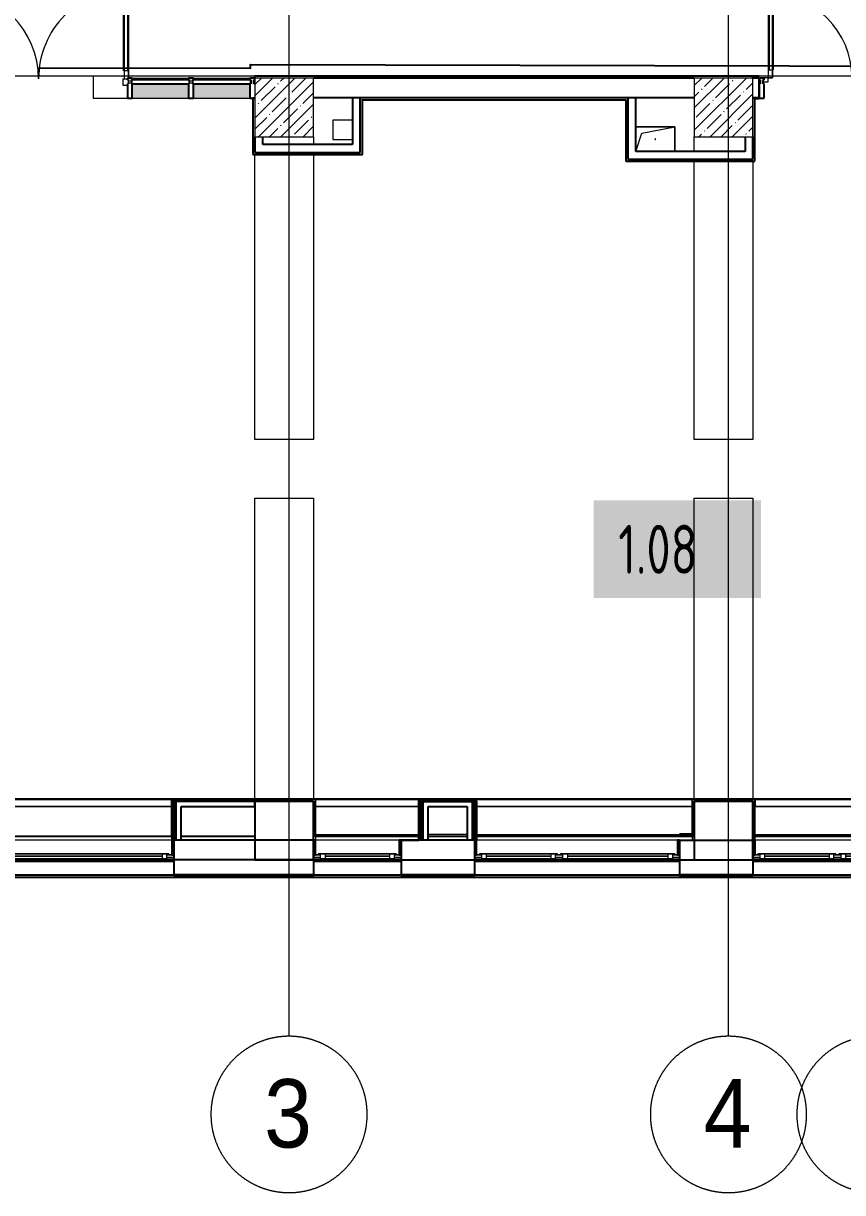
# Model space of a CAD drawing. Header units: millimetres. Extents: x 3914 to 443608, y -156176 to 78197.
# Drawn here: x 31546 to 39936, y -149619 to -137653 of the extents above; entities that cross this region are included whole.
import ezdxf

# ---------------------------------------------------------------- set-up
doc = ezdxf.new("R2010")
doc.units = ezdxf.units.MM
doc.linetypes.add('50_200_ШТРИХ_1Т_ш5_п1_п1_', pattern=[700, 500, -100, 0, -100])
for name, color, linetype, lineweight in [('A-DETL-GENF', 7, 'Continuous', 9), ('A-DOOR-1', 7, 'Continuous', 5), ('A-FLOR', 7, 'Continuous', 9), ('A-GENM', 7, 'Continuous', 9), ('A-GLAZ', 7, 'Continuous', 9), ('A-GLAZ-1', 7, 'Continuous', 5), ('A-GLAZ-CURT-2', 7, 'Continuous', 25), ('A-GLAZ-CWMG', 7, 'Continuous', 9), ('A-GLAZ-CWMG-1', 7, 'Continuous', 25), ('A-WALL', 7, 'Continuous', 5), ('S-COLS-1', 7, 'Continuous', 5), ('Оси', 7, 'Continuous', 9), ('Оси-1', 7, '50_200_ШТРИХ_1Т_ш5_п1_п1_', 9)]:
    doc.layers.add(name, color=color, linetype=linetype, lineweight=lineweight)
doc.styles.add('Arial', font='arial.ttf', dxfattribs={"width": 0.9, "height": 700})
doc.styles.add('СПДС', font='ГОСТ тип А.ttf', dxfattribs={"width": 0.9})

# ---------------------------------------------------------------- blocks, each defined once
blk = doc.blocks.new('120_Окно_СКБ_1Ст - 120_Окно_СКБ_1Ст 900х2500_h_-22445987-Объем проектирования 1 этажа')
at = {"layer": 'A-GLAZ'}
for p, q in [((-450, -127), (-450, -57)), ((-450, -57), (-380, -57)), ((-380, -57), (-380, -127)), ((380, -87), (-380, -87)), ((-380, -87), (-380, -127)), ((-330, -137), (-330, -87)), ((330, -137), (330, -87)), ((380, -127), (380, -57)), ((380, -57), (450, -57)), ((380, -127), (380, -87)), ((450, -57), (450, -127)), ((-380, -127), (-450, -127)), ((-380, -127), (-400, -127)), ((-400, -127), (-400, -137)), ((-400, -137), (400, -137)), ((400, -137), (-400, -137)), ((450, -127), (380, -127)), ((400, -127), (380, -127)), ((400, -137), (400, -127))]:
    blk.add_line(p, q, dxfattribs=at)
at = {"layer": 'A-GLAZ-1'}
for p, q in [((450, -57), (-450, -57)), ((-330, -107), (330, -107)), ((330, -117), (-330, -117)), ((-430, -127), (-400, -127)), ((400, -127), (430, -127))]:
    blk.add_line(p, q, dxfattribs=at)
blk = doc.blocks.new('120_Окно_СКБ_2Ст - 120_Окно_СКБ_2Ст 2100х2500 _мал створка справа_-22445857-Объем проектирования 1 этажа')
at = {"layer": 'A-GLAZ'}
for p, q in [((-1050, -127), (-1050, -57)), ((-1050, -57), (-980, -57)), ((-980, -57), (-980, -127)), ((150, -87), (-980, -87)), ((-980, -87), (-980, -127)), ((-930, -137), (-930, -87)), ((100, -137), (100, -87)), ((150, -127), (150, -57)), ((150, -57), (220, -57)), ((150, -127), (150, -87)), ((220, -57), (220, -127)), ((980, -87), (220, -87)), ((220, -87), (220, -127)), ((270, -137), (270, -87)), ((930, -137), (930, -87)), ((980, -127), (980, -57)), ((980, -57), (1050, -57)), ((980, -127), (980, -87)), ((1050, -57), (1050, -127)), ((-980, -127), (-1050, -127)), ((-980, -127), (-1000, -127)), ((-1000, -127), (-1000, -137)), ((-1000, -137), (170, -137)), ((170, -137), (-1000, -137)), ((220, -127), (150, -127)), ((170, -127), (150, -127)), ((170, -137), (170, -127)), ((220, -127), (200, -127)), ((200, -127), (200, -137)), ((200, -137), (1000, -137)), ((1000, -137), (200, -137)), ((1050, -127), (980, -127)), ((1000, -127), (980, -127)), ((1000, -137), (1000, -127))]:
    blk.add_line(p, q, dxfattribs=at)
at = {"layer": 'A-GLAZ-1'}
for p, q in [((1050, -57), (-1050, -57)), ((-930, -107), (100, -107)), ((100, -117), (-930, -117)), ((270, -107), (930, -107)), ((930, -117), (270, -117)), ((-1030, -127), (-1000, -127)), ((170, -127), (200, -127)), ((1000, -127), (1030, -127))]:
    blk.add_line(p, q, dxfattribs=at)
blk = doc.blocks.new('120_Окно_СКБ_2Ст - 120_Окно_СКБ_2Ст 2100х2500 _мал створка справа_-V24-Объем проектирования 1 этажа')
at = {"layer": 'A-GLAZ'}
for p, q in [((-1050, -127), (-1050, -57)), ((-1050, -57), (-980, -57)), ((-980, -57), (-980, -127)), ((150, -87), (-980, -87)), ((-980, -87), (-980, -127)), ((-930, -137), (-930, -87)), ((100, -137), (100, -87)), ((150, -127), (150, -57)), ((150, -57), (220, -57)), ((150, -127), (150, -87)), ((220, -57), (220, -127)), ((980, -87), (220, -87)), ((220, -87), (220, -127)), ((270, -137), (270, -87)), ((930, -137), (930, -87)), ((980, -127), (980, -57)), ((980, -57), (1050, -57)), ((980, -127), (980, -87)), ((1050, -57), (1050, -127)), ((-980, -127), (-1050, -127)), ((-980, -127), (-1000, -127)), ((-1000, -127), (-1000, -137)), ((-1000, -137), (170, -137)), ((170, -137), (-1000, -137)), ((220, -127), (150, -127)), ((170, -127), (150, -127)), ((170, -137), (170, -127)), ((220, -127), (200, -127)), ((200, -127), (200, -137)), ((200, -137), (1000, -137)), ((1000, -137), (200, -137)), ((1050, -127), (980, -127)), ((1000, -127), (980, -127)), ((1000, -137), (1000, -127))]:
    blk.add_line(p, q, dxfattribs=at)
at = {"layer": 'A-GLAZ-1'}
for p, q in [((1050, -57), (-1050, -57)), ((-930, -107), (100, -107)), ((100, -117), (-930, -117)), ((270, -107), (930, -107)), ((930, -117), (270, -117)), ((-1030, -127), (-1000, -127)), ((170, -127), (200, -127)), ((1000, -127), (1030, -127))]:
    blk.add_line(p, q, dxfattribs=at)
blk = doc.blocks.new('120_Окно_СКБ_2Ст - 120_Окно_СКБ_2Ст 3100х2500 _мал_створка слева_-V51-Объем проектирования 1 этажа')
at = {"layer": 'A-GLAZ'}
for p, q in [((-1550, -127), (-1550, -57)), ((-1550, -57), (-1480, -57)), ((-1480, -57), (-1480, -127)), ((650, -87), (-1480, -87)), ((-1480, -87), (-1480, -127)), ((-1430, -137), (-1430, -87)), ((600, -137), (600, -87)), ((650, -127), (650, -57)), ((650, -57), (720, -57)), ((650, -127), (650, -87)), ((720, -57), (720, -127)), ((1480, -87), (720, -87)), ((720, -87), (720, -127)), ((770, -137), (770, -87)), ((1430, -137), (1430, -87)), ((1480, -127), (1480, -57)), ((1480, -57), (1550, -57)), ((1480, -127), (1480, -87)), ((1550, -57), (1550, -127)), ((-1480, -127), (-1550, -127)), ((-1480, -127), (-1500, -127)), ((-1500, -127), (-1500, -137)), ((-1500, -137), (670, -137)), ((670, -137), (-1500, -137)), ((720, -127), (650, -127)), ((670, -127), (650, -127)), ((670, -137), (670, -127)), ((720, -127), (700, -127)), ((700, -127), (700, -137)), ((700, -137), (1500, -137)), ((1500, -137), (700, -137)), ((1550, -127), (1480, -127)), ((1500, -127), (1480, -127)), ((1500, -137), (1500, -127))]:
    blk.add_line(p, q, dxfattribs=at)
at = {"layer": 'A-GLAZ-1'}
for p, q in [((1550, -57), (-1550, -57)), ((-1430, -107), (600, -107)), ((600, -117), (-1430, -117)), ((770, -107), (1430, -107)), ((1430, -117), (770, -117)), ((-1530, -127), (-1500, -127)), ((670, -127), (700, -127)), ((1500, -127), (1530, -127))]:
    blk.add_line(p, q, dxfattribs=at)
blk = doc.blocks.new('BSC_Колонна _Прямоугольная - 600х600-V165-Объем проектирования 1 этажа')
at = {"layer": 'S-COLS-1'}
h = blk.add_hatch(dxfattribs=at)
h.set_pattern_fill('FP_158', color=256, style=0, pattern_type=2)
h.set_pattern_definition([(45, (-7960, -7600), (-114.0493, 114.0493), []), (45, (-7845.95, -7600), (-114.0493, 114.0493), [201.613, -40.323, 6.706, -33.617])])
h.paths.add_polyline_path([(300, -300), (300, 300), (-300, 300), (-300, -300), (88, -300)])
for p, q in [((300, 300), (-300, 300)), ((-300, 300), (-300, -300)), ((300, -300), (300, 300)), ((-300, -300), (300, -300))]:
    blk.add_line(p, q, dxfattribs=at)
blk = doc.blocks.new('GM_Отверстие прямоугольное _в плите_ - Отверстие-V174-Объем проектирования 1 этажа')
at = {"layer": 'A-GENM'}
for p, q in [((-200, 125), (200, 125)), ((200, 125), (-200, 125)), ((-138, 62), (200, 125)), ((200, 125), (200, -125)), ((200, -125), (200, 125)), ((-200, -125), (-138, 62))]:
    blk.add_line(p, q, dxfattribs=at)
for start, end in [(360, 180), (180, 360)]:
    blk.add_arc((0, 0), 2.5, start, end, dxfattribs=at)
blk = doc.blocks.new('BSC_Колонна _Прямоугольная - 600х600-20441433-Объем проектирования 1 этажа')
at = {"layer": 'S-COLS-1'}
h = blk.add_hatch(dxfattribs=at)
h.set_pattern_fill('FP_175', color=256, style=0, pattern_type=2)
h.set_pattern_definition([(45, (-12460, -7600), (-114.0493, 114.0493), []), (45, (-12345.95, -7600), (-114.0493, 114.0493), [201.612, -40.322, 6.706, -33.617])])
h.paths.add_polyline_path([(300, -300), (300, 300), (-300, 300), (-300, -300)])
for p, q in [((300, 300), (-300, 300)), ((-300, 300), (-300, -300)), ((300, -300), (300, 300)), ((-300, -300), (300, -300))]:
    blk.add_line(p, q, dxfattribs=at)
blk = doc.blocks.new('Системная панель - Стекло - 40мм-31924845-Объем проектирования 1 этажа')
at = {"layer": 'A-GLAZ-CURT-2'}
for p, q in [((300, 40), (-300, 40)), ((-300, 40), (-300, 0)), ((-300, 0), (300, 0)), ((300, 0), (300, 40))]:
    blk.add_line(p, q, dxfattribs=at)
blk = doc.blocks.new('Прямоугольный импост - Импост структурный с накладкой - 190мм-31923628-Объем проектирования 1 этажа')
at = {"layer": 'A-GLAZ-CWMG'}
for points in [[(7610, 7883), (7610, 7900), (7030, 7900), (7030, 7883)], [(7610, 7693), (7610, 7843), (7030, 7843), (7030, 7693)]]:
    blk.add_hatch(color=256, dxfattribs=at).paths.add_polyline_path(points)
for p, q in [((7030, 7900), (7610, 7900)), ((7030, 7693), (7610, 7693))]:
    blk.add_line(p, q, dxfattribs=at)
blk = doc.blocks.new('Прямоугольный импост - Импост структурный с накладкой - 190мм-31924841-Объем проектирования 1 этажа')
at = {"layer": 'A-GLAZ-CWMG-1'}
for p, q in [((-25, 0), (-25, 17)), ((-25, 17), (25, 17)), ((-15, 0), (-25, 0)), ((-15, -40), (-15, 0)), ((25, 0), (15, 0)), ((15, 0), (15, -40)), ((25, 17), (25, 0)), ((-25, -190), (-25, -40)), ((-25, -40), (-15, -40)), ((15, -40), (25, -40)), ((25, -40), (25, -190)), ((25, -190), (-25, -190))]:
    blk.add_line(p, q, dxfattribs=at)
blk = doc.blocks.new('Прямоугольный импост - Импост структурный с накладкой - 190мм-32633541-Объем проектирования 1 этажа')
at = {"layer": 'A-GLAZ-CWMG-1'}
for p, q in [((0, 17), (-50, 17)), ((-50, 17), (-50, 0)), ((-50, 0), (-40, 0)), ((-40, 0), (-40, -40)), ((-10, -40), (-10, 0)), ((-10, 0), (0, 0)), ((-40, -40), (-50, -40)), ((-50, -40), (-50, -190)), ((0, -40), (-10, -40)), ((-50, -190), (0, -190))]:
    blk.add_line(p, q, dxfattribs=at)
blk = doc.blocks.new('Системная панель - Стекло - 40мм-31924851-Объем проектирования 1 этажа')
at = {"layer": 'A-GLAZ-CURT-2'}
for p, q in [((297.5, 40), (-297.5, 40)), ((-297.5, 40), (-297.5, 0)), ((-297.5, 0), (297.5, 0)), ((297.5, 0), (297.5, 40))]:
    blk.add_line(p, q, dxfattribs=at)
blk = doc.blocks.new('Дверь_Витражная_остекление_ - ДВН_CОШ в витраже В-6-31924853-Объем проектирования 1 этажа')
at = {"layer": 'A-DETL-GENF'}
for p, q in [((-900, 60), (-855, 60)), ((-855, 60), (-855, -10)), ((900, 60), (855, 60)), ((855, 60), (855, -10)), ((-910, -930), (-910, -17)), ((-910, -17), (-910, -930)), ((-910, -90), (-865, -90)), ((-865, -10), (-900, -10)), ((-865, -10), (-900, -10)), ((-855, -10), (-900, -10)), ((-900, -850), (-900, -90)), ((-865, -930), (-865, -10)), ((-865, -930), (-865, -10)), ((-856, -850), (-856, -90)), ((855, -10), (900, -10)), ((856, -830), (856, -90)), ((865, -10), (900, -10)), ((865, -910), (865, -10)), ((865, -10), (865, -910)), ((900, -10), (865, -10)), ((910, -90), (865, -90)), ((900, -830), (900, -90)), ((910, -910), (910, -17)), ((910, -910), (910, -17)), ((910, -830), (865, -830)), ((-910, -850), (-865, -850)), ((-910, -930), (-865, -930)), ((-910, -930), (-865, -930)), ((910, -910), (865, -910)), ((865, -910), (910, -910))]:
    blk.add_line(p, q, dxfattribs=at)
at = {"layer": 'A-DOOR-1'}
for p, q in [((-910, -930), (-910, -17)), ((910, -910), (910, -17))]:
    blk.add_line(p, q, dxfattribs=at)
for centre, radius, start, end in [((-910, -10), 920, 270, 0), ((910, -10), 900, 180, 270)]:
    blk.add_arc(centre, radius, start, end, dxfattribs=at)
blk = doc.blocks.new('Прямоугольный импост - Импост структурный с накладкой - 190мм-31923825-Объем проектирования 1 этажа')
at = {"layer": 'A-GLAZ-CWMG'}
for points in [[(6405, 7883), (6980, 7883), (6980, 7900), (6405, 7900)], [(6810, 7693), (6980, 7693), (6980, 7843), (6405, 7843), (6405, 7693)]]:
    blk.add_hatch(color=256, dxfattribs=at).paths.add_polyline_path(points)
for p, q in [((6405, 7900), (6980, 7900)), ((6405, 7693), (6980, 7693))]:
    blk.add_line(p, q, dxfattribs=at)
blk = doc.blocks.new('Прямоугольный импост - Импост структурный с накладкой - 190мм-31924844-Объем проектирования 1 этажа')
at = {"layer": 'A-GLAZ-CWMG-1'}
for p, q in [((-25, 0), (-25, 17)), ((-25, 17), (25, 17)), ((-15, 0), (-25, 0)), ((-15, -40), (-15, 0)), ((25, 0), (15, 0)), ((15, 0), (15, -40)), ((25, 17), (25, 0)), ((-25, -190), (-25, -40)), ((-25, -40), (-15, -40)), ((15, -40), (25, -40)), ((25, -40), (25, -190)), ((25, -190), (-25, -190))]:
    blk.add_line(p, q, dxfattribs=at)
blk = doc.blocks.new('Дверь_Витражная_остекление_ - ВВ-6 остекление-32633143-Объем проектирования 1 этажа')
at = {"layer": 'A-DETL-GENF'}
for p, q in [((-630, 880), (-585, 880)), ((-630, 880), (-630, 20)), ((-585, 880), (-630, 880)), ((-630, 880), (-630, 20)), ((-585, 880), (-585, 20)), ((-585, 20), (-585, 880)), ((-630, 800), (-585, 800)), ((-620, 800), (-620, 100)), ((-576, 800), (-576, 100)), ((680, 420), (635, 420)), ((635, 420), (635, 20)), ((680, 420), (635, 420)), ((635, 420), (635, 20)), ((680, 420), (680, 20)), ((680, 20), (680, 420)), ((626, 340), (626, 100)), ((680, 340), (635, 340)), ((670, 340), (670, 100)), ((-630, 100), (-585, 100)), ((-585, 20), (-630, 20)), ((-630, 20), (-585, 20)), ((680, 100), (635, 100))]:
    blk.add_line(p, q, dxfattribs=at)
at = {"layer": 'A-DOOR-1'}
for p, q in [((-630, 880), (-630, 20)), ((630, 420), (630, 20)), ((-630, 20), (-680, 20)), ((-680, 20), (-680, -20)), ((-630, -20), (-630, 20)), ((680, 20), (630, 20)), ((630, 20), (630, -20)), ((680, -20), (680, 20)), ((-680, -20), (-630, -20)), ((630, -20), (680, -20))]:
    blk.add_line(p, q, dxfattribs=at)
for centre, radius, start, end in [((-630, 20), 860, 360, 90), ((630, 20), 400, 90, 180)]:
    blk.add_arc(centre, radius, start, end, dxfattribs=at)
blk = doc.blocks.new('Прямоугольный импост - Импост структурный с накладкой - 190мм-33226183-Объем проектирования 1 этажа')
at = {"layer": 'A-GLAZ-CWMG-1'}
for p, q in [((0, 190), (-50, 190)), ((-50, 190), (-50, 40)), ((0, 40), (0, 190)), ((-50, 40), (-40, 40)), ((-40, 0), (-50, 0)), ((-50, 0), (-50, -17)), ((-40, 40), (-40, 0)), ((-10, 0), (-10, 40)), ((-10, 40), (0, 40)), ((0, 0), (-10, 0)), ((0, -17), (0, 0)), ((-50, -17), (0, -17))]:
    blk.add_line(p, q, dxfattribs=at)
blk = doc.blocks.new('Зашивка приборов отопления18 - Зашивка приборов отопления-33281779-Объем проектирования 1 этажа')
at = {"layer": 'A-WALL'}
for p, q in [((12140, 520), (9930, 520)), ((12140, 445), (9930, 445)), ((9930, 445), (12140, 445)), ((12140, 105), (12140, 141)), ((9930, 105), (12140, 105))]:
    blk.add_line(p, q, dxfattribs=at)
blk = doc.blocks.new('Зашивка приборов отопления16 - Зашивка приборов отопления-33282046-Объем проектирования 1 этажа')
at = {"layer": 'A-WALL'}
for p, q in [((10970, 520), (9910, 520)), ((10970, 445), (9910, 445)), ((9910, 445), (10970, 445)), ((9910, 150), (9910, 105)), ((9910, 105), (10970, 105))]:
    blk.add_line(p, q, dxfattribs=at)
blk = doc.blocks.new('Зашивка приборов отопления17 - Зашивка приборов отопления-33282118-Объем проектирования 1 этажа')
at = {"layer": 'A-WALL'}
for p, q in [((10970, 520), (7910, 520)), ((10970, 445), (7910, 445)), ((7910, 445), (10970, 445)), ((7910, 150), (7910, 140)), ((7910, 105), (10970, 105))]:
    blk.add_line(p, q, dxfattribs=at)
blk = doc.blocks.new('Зашивка приборов отопления19 - Зашивка приборов отопления-33282289-Объем проектирования 1 этажа')
at = {"layer": 'A-WALL'}
for p, q in [((12120, 520), (10060, 520)), ((10060, 445), (12120, 445)), ((12120, 445), (10061, 445)), ((10061, 445), (10061, 105)), ((10061, 105), (12120, 105))]:
    blk.add_line(p, q, dxfattribs=at)
blk = doc.blocks.new('Ось сетки - D8-29747960-Объем проектирования 1 этажа')
at = {"layer": 'Оси-1'}
for start, end in [(360, 180), (180, 360)]:
    blk.add_arc((0, 0), 4, start, end, dxfattribs=at)

msp = doc.modelspace()

# ---------------------------------------------------------------- linework, layer by layer
for p, q in [((39082, -138191.7), (33917, -138191.7)), ((33917, -138191.7), (33917, -138192.7)), ((33917, -138192.7), (33917, -138212.7)), ((39017, -138212.7), (39017, -138192.7)), ((39082, -138192.7), (39082, -138191.7)), ((38417, -138212.7), (34517, -138212.7)), ((39082, -138212.7), (39017, -138212.7)), ((39082, -138412.7), (39082, -138212.7)), ((33897, -138422.7), (33896, -138422.7)), ((33896, -138422.7), (33896, -138993.7)), ((33917, -138419.7), (33897, -138419.7)), ((34517, -138412.7), (38417, -138412.7)), ((34917, -138412.7), (34917, -138892.7)), ((34997, -138972.7), (34997, -138412.7)), ((35017, -138433.7), (35017, -138432.7)), ((35018, -138433.7), (37716, -138433.7)), ((35018, -138993.7), (35018, -138433.7)), ((37716, -138432.7), (37717, -138432.7)), ((37716, -138433.7), (37716, -139063.7)), ((37737, -138412.7), (37737, -139042.7)), ((37817, -138962.7), (37817, -138412.7)), ((39017, -138412.7), (39082, -138412.7)), ((39037, -138419.7), (39017, -138419.7)), ((39038, -138422.7), (39037, -138422.7)), ((39038, -139063.7), (39038, -138422.7)), ((39082, -138419.7), (39042, -138419.7)), ((39042, -138419.7), (39042, -138420.7)), ((39042, -138420.7), (39082, -138420.7)), ((39082, -138420.7), (39082, -138419.7)), ((35017, -138642.7), (35017, -138643.7)), ((33917, -138812.7), (33917, -138972.7)), ((33997, -138892.7), (33997, -138812.7)), ((34917, -138892.7), (33997, -138892.7)), ((38937, -138812.7), (38937, -138962.7)), ((39017, -139042.7), (39017, -138812.7)), ((33896, -138993.7), (35018, -138993.7)), ((33917, -138972.7), (34997, -138972.7)), ((37737, -139042.7), (39017, -139042.7)), ((38937, -138962.7), (37817, -138962.7)), ((37716, -139063.7), (39038, -139063.7)), ((30008, -145591.7), (33066, -145591.7)), ((33066, -145592.7), (30008, -145592.7)), ((34537.2, -145591.7), (33066, -145591.7)), ((33066, -145592.7), (33066, -145591.7)), ((33066, -145592.7), (33066, -145971.7)), ((33067, -145971.7), (33067, -145592.7)), ((33087, -145592.7), (33087, -146362.7)), ((33087, -145612.7), (34516.7, -145612.7)), ((33099.5, -146012.7), (33099.5, -145605.2)), ((33917, -145605.2), (33099.5, -145605.2)), ((33112, -146012.7), (33112, -145617.7)), ((33917, -145617.7), (33112, -145617.7)), ((33917, -145667.7), (33917, -145592.7)), ((34517, -145612.7), (33917, -145612.7)), ((33917, -145612.7), (33917, -146212.7)), ((34516.7, -145612.7), (34516.7, -145962.7)), ((34517, -146212.7), (34517, -145612.7)), ((34536.7, -145962.7), (34536.7, -145592.7)), ((34537.2, -145591.7), (35597.2, -145591.7)), ((34537.2, -145591.7), (34537.2, -145592.7)), ((35596.7, -145592.7), (34537.2, -145592.7)), ((34537.7, -145962.7), (34537.7, -145591.7)), ((35595.7, -145591.7), (35595.7, -146012.7)), ((36187, -145592.7), (35596.7, -145592.7)), ((35596.7, -145612.7), (35596.7, -145592.7)), ((35596.7, -146012.7), (35596.7, -145612.7)), ((36187.5, -145591.7), (35597.2, -145591.7)), ((35597.2, -145591.7), (35597.2, -145592.7)), ((35616.7, -146012.7), (35616.7, -145592.7)), ((35616.7, -145612.7), (36167, -145612.7)), ((35629.2, -145605.2), (36154.5, -145605.2)), ((35629.2, -146012.7), (35629.2, -145605.2)), ((35641.7, -145617.7), (36142, -145617.7)), ((35641.7, -146012.7), (35641.7, -145617.7)), ((36142, -145617.7), (36142, -146012.7)), ((36154.5, -145605.2), (36154.5, -146012.7)), ((36167, -145592.7), (36167, -146362.7)), ((36188, -145612.7), (36187, -145612.7)), ((36187, -145612.7), (36187, -146012.7)), ((36187.5, -145591.7), (38396.5, -145591.7)), ((36187.5, -145591.7), (36187.5, -145592.7)), ((38396.5, -145592.7), (36187.5, -145592.7)), ((36188, -145592.7), (36188, -145591.7)), ((36188, -145612.7), (36188, -145592.7)), ((36188, -145972.2), (36188, -145612.7)), ((38396, -145591.2), (38396, -145972.2)), ((39038, -145591.2), (38396, -145591.2)), ((38396.5, -145591.7), (38396.5, -145592.7)), ((38397, -145972.2), (38397, -145592.2)), ((38397, -145592.2), (39037, -145592.2)), ((39017, -145612.7), (38417, -145612.7)), ((38417, -145612.7), (38417, -146212.7)), ((38417, -145972.2), (38417, -145612.7)), ((38417, -145612.7), (39017, -145612.7)), ((39017, -146212.7), (39017, -145612.7)), ((39017, -145612.7), (39017, -146362.7)), ((39037, -145592.7), (39035.6, -145592.7)), ((39037, -145592.2), (39037, -145667.7)), ((39037.5, -145591.7), (41096, -145591.7)), ((39037.5, -145592.7), (39037.5, -145592.2)), ((39038, -145971.7), (39038, -145591.2)), ((41096, -145592.7), (39038, -145592.7)), ((33162, -146012.7), (33162, -145667.7)), ((33162, -145667.7), (33917, -145667.7)), ((35691.7, -145667.7), (36092, -145667.7)), ((35691.7, -146012.7), (35691.7, -145667.7)), ((36092, -145667.7), (36092, -146012.7)), ((33067, -145973.7), (30008, -145973.7)), ((33066, -145971.7), (33067, -145971.7)), ((33066, -145972.7), (33066, -146160.7)), ((33067, -145971.7), (33067, -146160.7)), ((33087, -145972.7), (33067, -145972.7)), ((33162, -145972.7), (33917, -145972.7)), ((34516.7, -145962.7), (34536.7, -145962.7)), ((34517, -145972.7), (35595.7, -145972.7)), ((34536.7, -145962.7), (34537.7, -145962.7)), ((35691.7, -145972.7), (36092, -145972.7)), ((36187, -145972.2), (36188, -145972.2)), ((36187, -145972.7), (38417, -145972.7)), ((38397, -145951.8), (38267, -145951.8)), ((38267, -145951.8), (38267, -145952.8)), ((38396, -145972.2), (38397, -145972.2)), ((38397, -145972.2), (38417, -145972.2)), ((39037, -145971.7), (39038, -145971.7)), ((39037, -145972.7), (41097, -145972.7)), ((39037, -146012.7), (39037, -145972.7)), ((34536.7, -146012.7), (33067, -146012.7)), ((34516.7, -146012.7), (34516.7, -146362.7)), ((34536.7, -146160.7), (34536.7, -146012.7)), ((34537.7, -146012.7), (34536.7, -146012.7)), ((34537.7, -146160.7), (34537.7, -146012.7)), ((35395.7, -146012.7), (35395.7, -146160.7)), ((35396.7, -146012.7), (35395.7, -146012.7)), ((35396.7, -146012.7), (35396.7, -146160.7)), ((35416.7, -146012.7), (35396.7, -146012.7)), ((35596.7, -146011.7), (35416.7, -146011.7)), ((35416.7, -146011.7), (35416.7, -146012.7)), ((35416.7, -146012.7), (35416.7, -146362.7)), ((35416.7, -146160.7), (35416.7, -146012.7)), ((35416.7, -146012.7), (35596.7, -146012.7)), ((36187, -146012.7), (35596.7, -146012.7)), ((36167, -146012.7), (36167, -146160.7)), ((36187, -146160.7), (36187, -146012.7)), ((36188, -146012.7), (36187, -146012.7)), ((36188, -146160.7), (36188, -146012.7)), ((38246, -146012.7), (38246, -146160.7)), ((38247, -146012.7), (38246, -146012.7)), ((38247, -146012.7), (38247, -146160.7)), ((38267, -146012.7), (38247, -146012.7)), ((38267, -146012.7), (38267, -146362.7)), ((38267, -146012.7), (39037, -146012.7)), ((38267, -146160.7), (38267, -146012.7)), ((39037, -146012.7), (39037, -146160.7)), ((39038, -146012.7), (39037, -146012.7)), ((39038, -146160.7), (39038, -146012.7)), ((26147, -146212.7), (33087, -146212.7)), ((33087, -146192.7), (33017, -146192.7)), ((33066, -146160.7), (33067, -146160.7)), ((33067, -146160.7), (33087, -146160.7)), ((34516.7, -146212.7), (33087, -146212.7)), ((33917, -146212.7), (34517, -146212.7)), ((34516.7, -146160.7), (34536.7, -146160.7)), ((34586.7, -146192.7), (34517, -146192.7)), ((34517, -146212.7), (41867, -146212.7)), ((34536.7, -146160.7), (34537.7, -146160.7)), ((35416.7, -146192.7), (35346.7, -146192.7)), ((35395.7, -146160.7), (35396.7, -146160.7)), ((35396.7, -146160.7), (35416.7, -146160.7)), ((36167, -146160.7), (36187, -146160.7)), ((36237, -146192.7), (36167, -146192.7)), ((36187, -146160.7), (36188, -146160.7)), ((37067, -146192.7), (36997, -146192.7)), ((38267, -146192.7), (38197, -146192.7)), ((38246, -146160.7), (38247, -146160.7)), ((38247, -146160.7), (38267, -146160.7)), ((38417, -146212.7), (39017, -146212.7)), ((39017, -146160.7), (39037, -146160.7)), ((39087, -146192.7), (39017, -146192.7)), ((39037, -146160.7), (39038, -146160.7)), ((39917, -146192.7), (39847, -146192.7)), ((98537, -146392.7), (25967, -146392.7)), ((33087, -146370.7), (29987, -146370.7)), ((33087, -146362.7), (33087, -146370.7)), ((33087, -146362.7), (34516.7, -146362.7)), ((33087, -146365.7), (34516.7, -146365.7)), ((33087, -146370.7), (34516.7, -146370.7)), ((34516.7, -146370.7), (34516.7, -146362.7)), ((35416.7, -146370.7), (34516.7, -146370.7)), ((35416.7, -146362.7), (35416.7, -146370.7)), ((35416.7, -146362.7), (36167, -146362.7)), ((35416.7, -146365.7), (36167, -146365.7)), ((35416.7, -146370.7), (36167, -146370.7)), ((36167, -146370.7), (36167, -146362.7)), ((38267, -146370.7), (36167, -146370.7)), ((38267, -146362.7), (38267, -146370.7)), ((38267, -146362.7), (39017, -146362.7)), ((38267, -146365.7), (39017, -146365.7)), ((38267, -146370.7), (39017, -146370.7)), ((39017, -146370.7), (39017, -146362.7)), ((41117, -146370.7), (39017, -146370.7))]:
    msp.add_line(p, q)
at = {"flags": 128}
msp.add_lwpolyline([(31694.9, -138107.1), (33871.8, -138112.2), (33871.8, -138074.2), (46282.1, -138103.3), (46289, -135155.9), (39897.7, -135140.8), (39908, -130783.9), (39939, -130783.9), (39945.1, -128183.9)], dxfattribs=at)
at = {"layer": 'A-FLOR'}
for p, q in [((41997, -138192.7), (29250.2, -138192.7)), ((32262, -138192.7), (32262, -138419.7)), ((39037, -138212.7), (39037, -138192.7)), ((32262, -138419.7), (33867, -138419.7)), ((33897, -138419.7), (33897, -138992.7)), ((35017, -138432.7), (37716, -138432.7)), ((35017, -138642.7), (35017, -138433.7)), ((37717, -138432.7), (37717, -139062.7)), ((39037, -139062.7), (39037, -138412.7)), ((34917, -138642.7), (34717, -138642.7)), ((34717, -138642.7), (34717, -138842.7)), ((35017, -138992.7), (35017, -138643.7)), ((33997, -138812.7), (34517, -138812.7)), ((34517, -138812.7), (34517, -138892.7)), ((34717, -138842.7), (34917, -138842.7)), ((38417, -138962.7), (38417, -138812.7)), ((38417, -138812.7), (38937, -138812.7)), ((33897, -138992.7), (35017, -138992.7)), ((33917, -141912.7), (33917, -138992.7)), ((34517, -138992.7), (34517, -141912.7)), ((37717, -139062.7), (39037, -139062.7)), ((38417, -141912.7), (38417, -139062.7)), ((39017, -139062.7), (39017, -141912.7)), ((34517, -141912.7), (33917, -141912.7)), ((39017, -141912.7), (38417, -141912.7)), ((33917, -145592.7), (33917, -142512.7)), ((33917, -142512.7), (34517, -142512.7)), ((34517, -142512.7), (34517, -145592.7)), ((38417, -145592.7), (38417, -142512.7)), ((38417, -142512.7), (39017, -142512.7)), ((39017, -142512.7), (39017, -145592.7)), ((34536.7, -145592.7), (33067, -145592.7)), ((39035.6, -145592.7), (38397, -145592.7)), ((33067, -145667.7), (30007, -145667.7)), ((35596.7, -145667.7), (34536.7, -145667.7)), ((38397, -145667.7), (36187, -145667.7)), ((39037, -145972.7), (39037, -145667.7)), ((41097, -145667.7), (39037, -145667.7)), ((30007, -145972.7), (33067, -145972.7)), ((34536.7, -145952.8), (35596.7, -145952.8)), ((36092, -145952.8), (35691.7, -145952.8)), ((36187, -145952.8), (38397, -145952.8)), ((39037, -145952.5), (41097, -145952.5))]:
    msp.add_line(p, q, dxfattribs=at)
at = {"layer": 'Оси'}
for points in [[(34267, -148019), (34267, -143019), (34267, -123714.7), (34267, -118714.7)], [(38767, -148019), (38767, -143019), (38767, -123714.7), (38767, -118714.7)]]:
    msp.add_lwpolyline(points, dxfattribs=at)

# ---------------------------------------------------------------- block references
at = {"rotation": 180}
for name, p in [('Дверь_Витражная_остекление_ - ДВН_CОШ в витраже В-6-31924853-Объем проектирования 1 этажа', (31712, -138229.7)), ('Системная панель - Стекло - 40мм-31924851-Объем проектирования 1 этажа', (32949.5, -138229.7)), ('Системная панель - Стекло - 40мм-31924845-Объем проектирования 1 этажа', (33577, -138229.7)), ('Прямоугольный импост - Импост структурный с накладкой - 190мм-33226183-Объем проектирования 1 этажа', (39082, -138229.7))]:
    msp.add_blockref(name, p, dxfattribs=at)
for name, p in [('Дверь_Витражная_остекление_ - ВВ-6 остекление-32633143-Объем проектирования 1 этажа', (39802, -138229.7)), ('Прямоугольный импост - Импост структурный с накладкой - 190мм-31923825-Объем проектирования 1 этажа', (26257, -146112.7)), ('Прямоугольный импост - Импост структурный с накладкой - 190мм-31923628-Объем проектирования 1 этажа', (26257, -146112.7)), ('Прямоугольный импост - Импост структурный с накладкой - 190мм-32633541-Объем проектирования 1 этажа', (33917, -138229.7)), ('BSC_Колонна _Прямоугольная - 600х600-V165-Объем проектирования 1 этажа', (34217, -138512.7)), ('BSC_Колонна _Прямоугольная - 600х600-20441433-Объем проектирования 1 этажа', (38717, -138512.7)), ('GM_Отверстие прямоугольное _в плите_ - Отверстие-V174-Объем проектирования 1 этажа', (38017, -138837.7)), ('Зашивка приборов отопления17 - Зашивка приборов отопления-33282118-Объем проектирования 1 этажа', (22097, -146112.7)), ('Зашивка приборов отопления16 - Зашивка приборов отопления-33282046-Объем проектирования 1 этажа', (24626.7, -146112.7)), ('Зашивка приборов отопления18 - Зашивка приборов отопления-33281779-Объем проектирования 1 этажа', (26257, -146112.7)), ('Зашивка приборов отопления19 - Зашивка приборов отопления-33282289-Объем проектирования 1 этажа', (28977, -146112.7))]:
    msp.add_blockref(name, p)
at = {"extrusion": (0, 0, -1)}
for name, p in [('Прямоугольный импост - Импост структурный с накладкой - 190мм-31924841-Объем проектирования 1 этажа', (-32637, -138229.7)), ('Прямоугольный импост - Импост структурный с накладкой - 190мм-31924844-Объем проектирования 1 этажа', (-33262, -138229.7))]:
    msp.add_blockref(name, p, dxfattribs=at)
at = {"color": 3, "rotation": 180}
for name, p in [('120_Окно_СКБ_2Ст - 120_Окно_СКБ_2Ст 3100х2500 _мал_створка слева_-V51-Объем проектирования 1 этажа', (31537, -146287.7)), ('120_Окно_СКБ_1Ст - 120_Окно_СКБ_1Ст 900х2500_h_-22445987-Объем проектирования 1 этажа', (34966.7, -146287.7)), ('120_Окно_СКБ_2Ст - 120_Окно_СКБ_2Ст 2100х2500 _мал створка справа_-22445857-Объем проектирования 1 этажа', (37217, -146287.7)), ('120_Окно_СКБ_2Ст - 120_Окно_СКБ_2Ст 2100х2500 _мал створка справа_-V24-Объем проектирования 1 этажа', (40067, -146287.7))]:
    msp.add_blockref(name, p, dxfattribs=at)
at = {"layer": 'Оси-1', "xscale": 199.9999999999999, "yscale": 199.9999999999999, "zscale": 199.9999999999999}
for p in [(34267, -148819), (38767, -148819), (40267, -148819)]:
    msp.add_blockref('Ось сетки - D8-29747960-Объем проектирования 1 этажа', p, dxfattribs=at)

# ---------------------------------------------------------------- texts
at = {"insert": (37638.1, -142784.9), "char_height": 500, "width": 1212.151, "attachment_point": 1, "style": 'СПДС', "bg_fill": 1, "box_fill_scale": 1.5, "bg_fill_color": 7, "bg_fill_true_color": 16777215, "bg_fill_transparency": 0}
msp.add_mtext('1.08', dxfattribs=at)
at = {"layer": 'Оси', "char_height": 700, "width": 606.076, "attachment_point": 1, "style": 'Arial'}
for s, insert in [('\\fArial|b0|i0|c204|p34|;\\W.9;3', (34012, -148457.7)), ('\\fArial|b0|i0|c204|p34|;\\W.9;4', (38512, -148457.7))]:
    msp.add_mtext(s, dxfattribs=dict(at, insert=insert))

doc.saveas('drawing.dxf')
